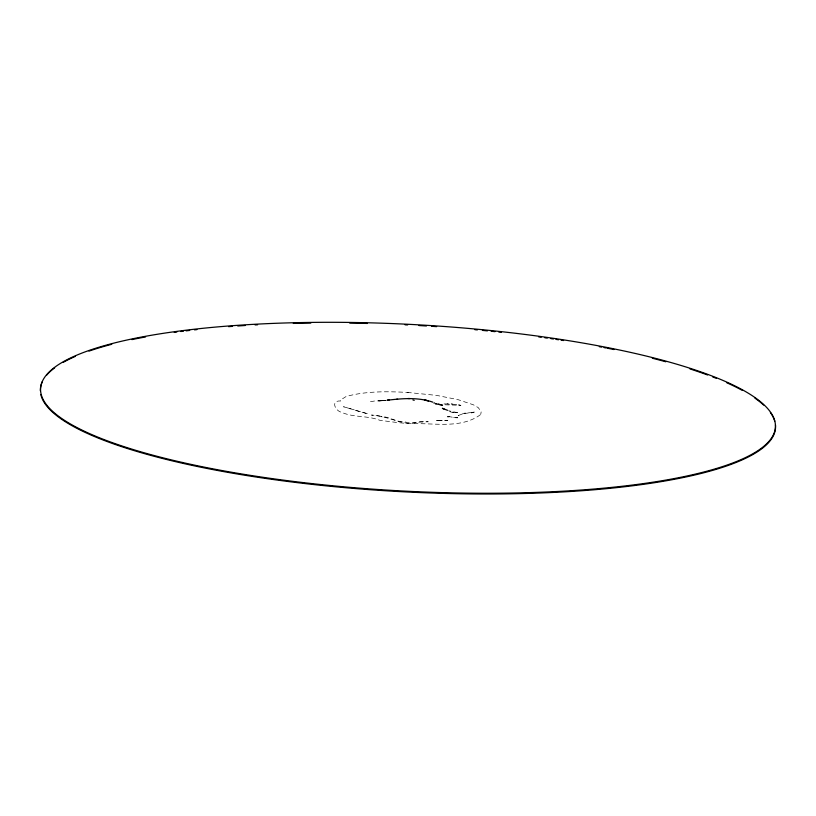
<?xml version="1.0" encoding="UTF-8"?>
<svg xmlns="http://www.w3.org/2000/svg" width="816" height="816" viewBox="0 0 816 816"><rect width="100%" height="100%" fill="white"/><g stroke="black" fill="none" stroke-linecap="round" stroke-linejoin="round"><path stroke-width="0.61" stroke-dasharray="4.08 3.06" d="M480.787 414.11L481.154 411.917M480.359 414.752C461.836 428.359 436.356 423.3 415.579 423.698C403.665 423.667 391.813 421.801 379.95 420.332C367.384 415.303 353.563 417.782 341.363 412.233C335.243 410.887 330.307 400.258 340.7 400.982L340.547 400.034L346.157 396.484C365.996 390.997 387.651 391.354 408.337 392.465M473.3 412.417L474.31 412.07L463.233 413.743L458.184 415.538L464.355 413.192L473.3 412.417L472.199 412.753M370.495 401.727L376.492 400.656M471.301 412.957L472.301 412.723M446.658 420.475L447.749 420.332L436.438 420.597L447.851 420.373L445.658 420.648M444.057 403.951L450.412 403.818L460.846 405.358L443.812 404.746M445.873 420.342L444.873 420.464M379.868 400.789L377.777 400.891L385.04 400.452M386.039 400.35L381.847 400.717M454.451 412.58L457.633 412.396L452.38 412.427L448.28 411.172M378.879 400.829L380.96 400.738M381.949 400.707L386.815 400.513M382.745 400.707L379.664 400.799L383.051 400.646M382.061 400.697L378.777 400.829M457.684 417.761L453.431 417.547L457.684 417.761L455.603 417.761M380.654 400.768L381.745 400.738M455.552 412.519L456.644 412.488L448.606 410.744M407.296 392.414L436.499 395.372L457.949 399.616L473.362 404.797L478.196 407.582L481.073 411.468M451.493 403.991L452.482 404.083M455.634 404.44L456.725 404.542M447.341 403.838L449.504 404.257M458.888 404.92L459.867 405.103M453.574 412.294L452.605 412.06M380.042 416.119L371.453 415.069C384.764 415.691 396.974 422.239 410.224 423.657L419.22 422.147L428.247 421.79C420.362 419.873 412.519 424.942 404.96 421.811C396.505 422.576 389.599 416.497 381.205 416.599L382.184 416.925M433.928 402.492L434.897 402.798M355.215 410.346L368.138 413.916L343.495 406.745L354.256 409.846M433.49 403.084L434.551 403.532M437.641 420.464L436.54 420.617L437.539 420.485M449.32 416.65L447.229 416.803L452.258 417.18L449.32 416.65M413.61 400.024L412.519 399.881L414.589 400.166L413.61 400.024M460.744 405.338L459.765 405.195L460.846 405.358"/><path stroke-width="1.22" d="M389.232 399.942L387.131 400.238C402.461 398.432 418.118 397.096 432.847 402.166M396.607 399.259L397.596 399.228M407.949 398.514L410.03 398.545M436.244 403.787L435.265 403.614L442.517 405.246L441.446 404.93M426.391 400.391L424.432 399.973L428.533 401.074M438.406 404.175L440.569 404.685M447.535 410.305L442.384 408.316L444.322 409.204M775.465 424.881A368.077 83.426 3 0 1 421.556 492.64A368.077 83.426 3 0 1 40.851 394.546M40.372 390.874A368.077 83.426 3 0 1 42.35 381.653M46.614 375.197A368.077 83.426 3 0 1 54.662 367.853M63.097 362.426A368.077 83.426 3 0 1 75.307 356.408M88.995 351.115A368.077 83.426 3 0 1 111.761 344.291M131.896 339.609A368.077 83.426 3 0 1 145.574 336.947M174.226 332.398A368.077 83.426 3 0 1 176.837 332.041M180.795 331.52A368.077 83.426 3 0 1 183.457 331.184M186.13 330.857A368.077 83.426 3 0 1 189.7 330.429M194.514 329.868A368.077 83.426 3 0 1 196.952 329.603M228.582 326.655A368.077 83.426 3 0 1 232.499 326.359M237.752 325.992A368.077 83.426 3 0 1 245.249 325.492M255.112 324.921A368.077 83.426 3 0 1 257.601 324.788M293.27 323.422A368.077 83.426 3 0 1 310.814 323.095M349.727 323.116A368.077 83.426 3 0 1 367.384 323.452M405.083 324.819A368.077 83.426 3 0 1 407.602 324.941M418.924 325.533A368.077 83.426 3 0 1 426.431 325.982M431.542 326.298A368.077 83.426 3 0 1 436.652 326.635M474.861 329.674A368.077 83.426 3 0 1 477.38 329.909M482.409 330.388A368.077 83.426 3 0 1 487.417 330.878M491.181 331.265A368.077 83.426 3 0 1 494.986 331.653M498.79 332.061A368.077 83.426 3 0 1 501.32 332.336M538.764 336.926A368.077 83.426 3 0 1 541.212 337.263M544.853 337.773A368.077 83.426 3 0 1 547.281 338.11M550.892 338.63A368.077 83.426 3 0 1 553.442 339.007M555.992 339.385A368.077 83.426 3 0 1 558.532 339.772M561.071 340.16A368.077 83.426 3 0 1 563.601 340.547M599.281 346.667A368.077 83.426 3 0 1 601.657 347.116M604.013 347.575A368.077 83.426 3 0 1 606.359 348.024M607.532 348.259A368.077 83.426 3 0 1 614.03 349.554M652.331 358.234A368.077 83.426 3 0 1 665.805 361.774M689.999 368.934A368.077 83.426 3 0 1 707.605 374.993M712.643 376.9A368.077 83.426 3 0 1 716.315 378.338M726.719 382.724A368.077 83.426 3 0 1 742.417 390.456M754.922 398.147A368.077 83.426 3 0 1 763.654 405.083M770.396 412.549A368.077 83.426 3 0 1 774.761 421.199M182.376 462.468A367.934 83.395 3 0 0 771.977 437.315A367.934 83.395 3 0 0 269.637 323.544A367.934 83.395 3 0 0 182.376 462.468"/></g></svg>
